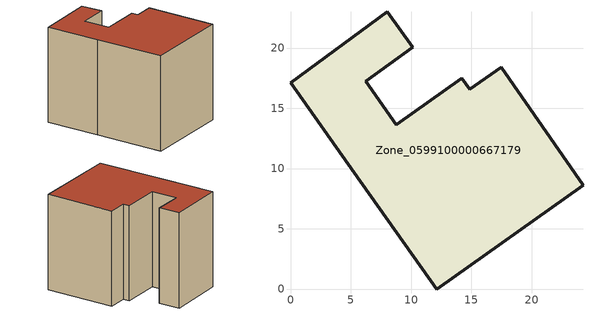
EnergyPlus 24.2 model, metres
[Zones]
Zone_0599100000667179
 floor ground (C_G): 0,17.1 8.02,22.99 10.16,20.05 6.23,17.26 8.78,13.65 14.22,17.49 14.86,16.58 17.47,18.42 24.27,8.6 12.12,0 5.28,9.67 z0.98
 wall outside (C_F): 12.12,0 24.27,8.6 17.47,18.42 14.86,16.58 14.22,17.49 8.78,13.65 6.23,17.26 10.16,20.05 8.02,22.99 0,17.1 5.28,9.67 12.12,0 z0.98:17.11
 roof outside (C_R): 8.02,22.99 0,17.1 5.28,9.67 12.12,0 24.27,8.6 17.47,18.42 14.86,16.58 14.22,17.49 8.78,13.65 6.23,17.26 10.16,20.05 z17.11
[BUILDING]
Pand.0599100000667179: North Axis=0; Terrain=City; Loads Convergence Tolerance Value=0.04; Temperature Convergence Tolerance Value=0.4; Solar Distribution=FullExterior; Maximum Number of Warmup Days=25; Minimum Number of Warmup Days=1
[Site:Location]
Rotterdam.The.Hague.AP_ZH_NLD Design_Conditions: Latitude=51.96; Longitude=4.45; Time Zone=1; Elevation=-4.5
[SITE:GROUNDTEMPERATURE:BUILDINGSURFACE]
18, 18, 18, 18, 18, 18, 18, 18, 18, 18, 18, 18
[MATERIAL] Thermal Absorptance=0.9; Solar Absorptance=0.7; Visible Absorptance=0.7
Name | Roughness | Thickness | Conductivity | Density | Specific Heat
G.TI.1946 | MediumSmooth | 0.15 | 1 | 540 | 1210
F.TI.1946 | Rough | 0.3 | 0.857143 | 1920 | 840
R.TI.1946 | MediumRough | 0.2 | 0.1 | 1500 | 1000
[CONSTRUCTION]
C_G: G.TI.1946
C_F: F.TI.1946
C_R: R.TI.1946
[ZONE]
Zone_0599100000667179: Type=1; Multiplier=1; Ceiling Height=Autocalculate; Volume=Autocalculate; Floor Area=autocalculate; Part of Total Floor Area=Yes
[ZONEINFILTRATION:DESIGNFLOWRATE]
Infil_Zone_0599100000667179: Zone or ZoneList or Space or SpaceList=Zone_0599100000667179; Schedule=AlwaysOn; Design Flow Rate Calculation Method=Flow/Area; Flow Rate per Floor Area=0.003; Constant Term Coefficient=1; Temperature Term Coefficient=0; Velocity Term Coefficient=0; Velocity Squared Term Coefficient=0
[HVACTEMPLATE:ZONE:IDEALLOADSAIRSYSTEM]
Zone_0599100000667179: Maximum Heating Supply Air Temperature=50; Minimum Cooling Supply Air Temperature=13; Maximum Heating Supply Air Humidity Ratio=0.0156; Minimum Cooling Supply Air Humidity Ratio=0.0077; Heating Limit=NoLimit; Cooling Limit=NoLimit; Dehumidification Control Type=ConstantSensibleHeatRatio; Cooling Sensible Heat Ratio=0.7; Dehumidification Setpoint=60; Humidification Control Type=None; Humidification Setpoint=30; Outdoor Air Method=None; Outdoor Air Flow Rate per Person=0.00944; Outdoor Air Flow Rate per Zone Floor Area=0; Outdoor Air Flow Rate per Zone=0; Demand Controlled Ventilation Type=None; Outdoor Air Economizer Type=NoEconomizer; Heat Recovery Type=None; Sensible Heat Recovery Effectiveness=0.7; Latent Heat Recovery Effectiveness=0.65
[ZONECONTROL:THERMOSTAT]
ThermostatControl_Zone_0599100000667179: Zone or ZoneList=Zone_0599100000667179; Control Type Schedule=DualSetpointControlType; Control 1=Thermostat_Zone_0599100000667179; Temperature Difference Between Cutout And Setpoint=0
[THERMOSTATSETPOINT:DUALSETPOINT]
Thermostat_Zone_0599100000667179: Heating Setpoint Temperature Schedule=HeatingSetpoint_Zone_0599100000667179; Cooling Setpoint Temperature Schedule=CoolingSetpoint_Zone_0599100000667179
[SCHEDULE:COMPACT]
HeatingSetpoint_Zone_0599100000667179: Through: 12/31, For: AllDays, Until: 24:00, 21
CoolingSetpoint_Zone_0599100000667179: Through: 12/31, For: AllDays, Until: 24:00, 24
DualSetpointControlType: Through: 12/31, For: AllDays, Until: 24:00, 4
AlwaysOn: Through: 12/31, For: AllDays, Until: 24:00, 1
